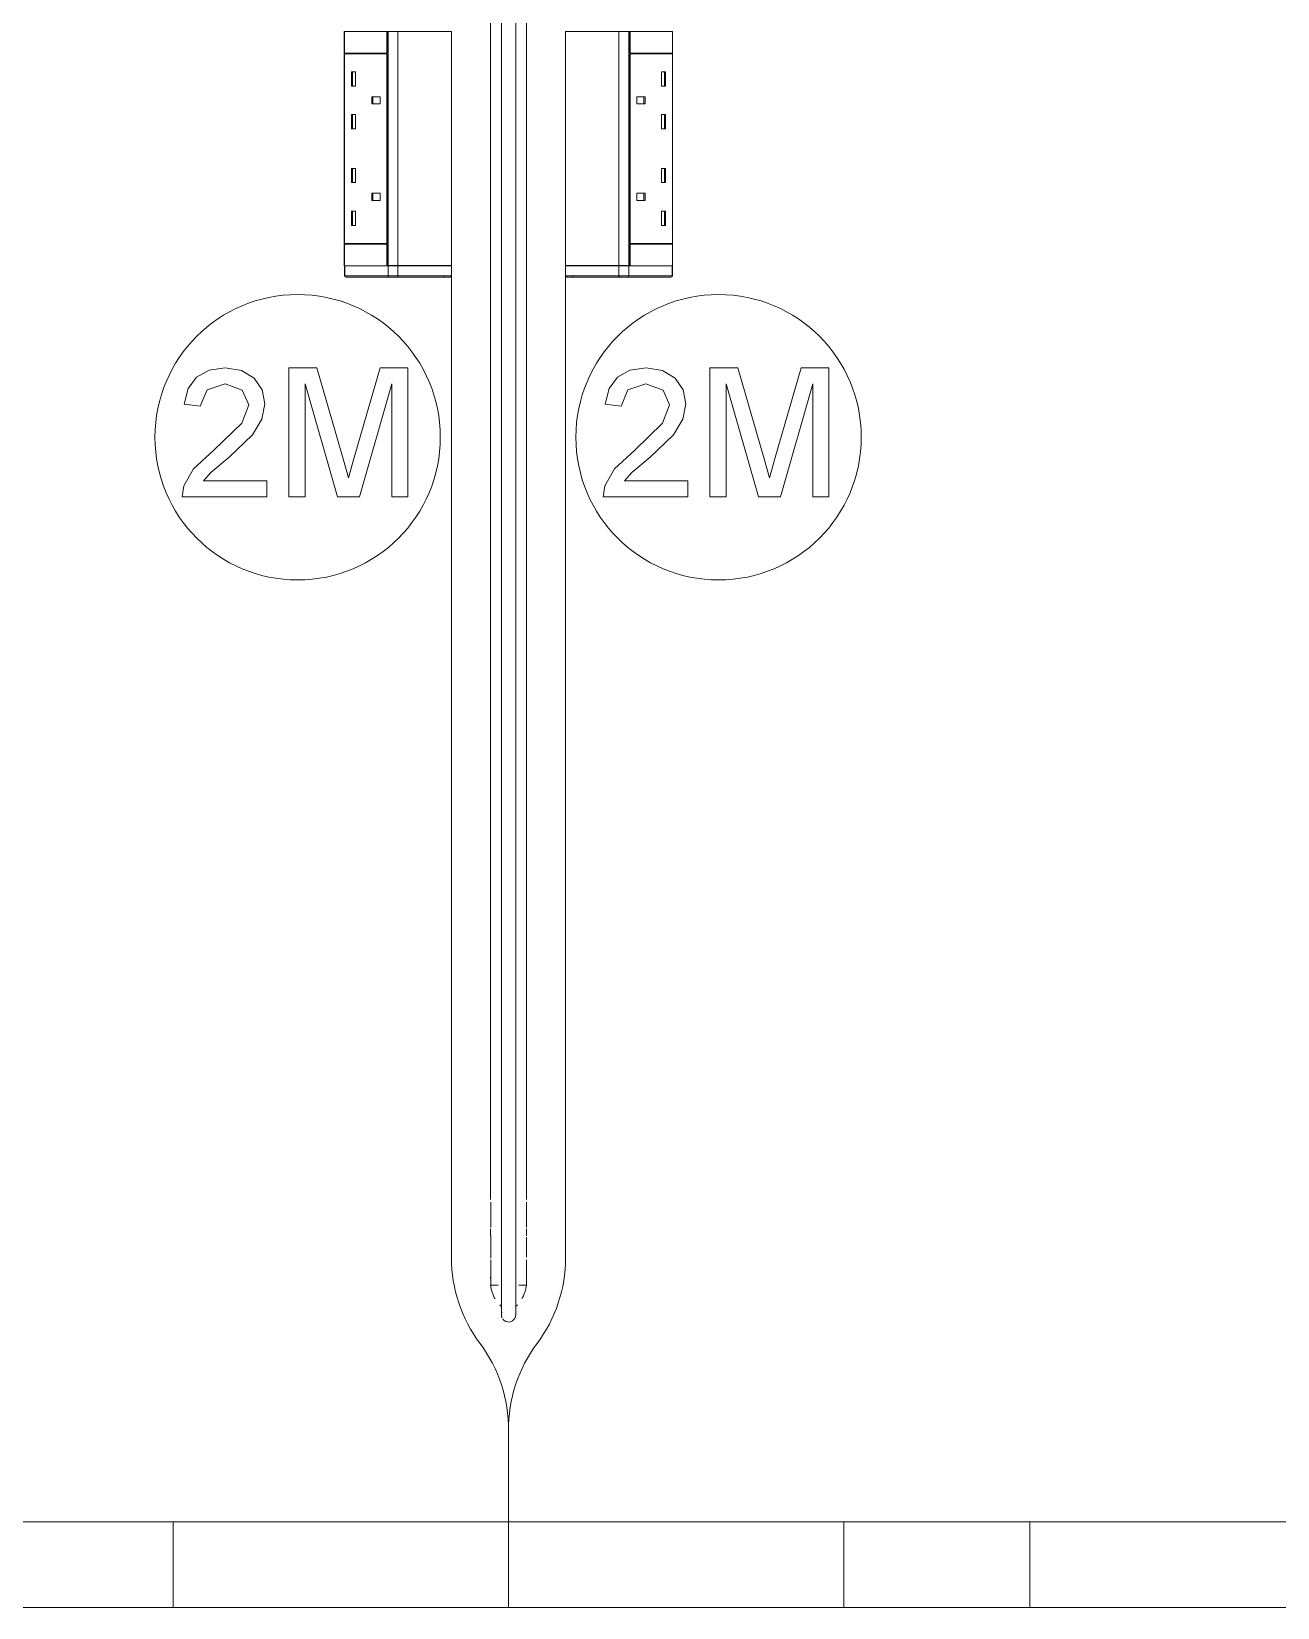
# Model space of a CAD drawing. Header units: millimetres. Extents: x 155927 to 295199, y -4084 to 97293.
# Drawn here: x 200451 to 201325, y 10685 to 11789 of the extents above; entities that cross this region are included whole.
import ezdxf

# ---------------------------------------------------------------- set-up
doc = ezdxf.new("R2010")
doc.units = ezdxf.units.MM
doc.header["$MEASUREMENT"] = 0
doc.layers.add('I-FURN', color=8, linetype='CONTINUOUS', lineweight=9)

msp = doc.modelspace()

# ---------------------------------------------------------------- linework, layer by layer
at = {"layer": 'I-FURN'}
for p, q in [((200773.1, 10970.5), (200773.1, 11808.7)), ((200780.7, 11808.7), (200780.7, 10970.5)), ((200790.7, 10970.5), (200790.7, 11808.7)), ((200798.2, 11808.7), (200798.2, 10970.5)), ((200670.6, 11773.8), (200670.6, 11788.8)), ((200670.6, 11788.8), (200700.5, 11788.8)), ((200670.8, 11788.8), (200670.8, 11624.9)), ((200700.5, 11788.8), (200700.5, 11773.8)), ((200700.7, 11773.8), (200700.7, 11788.8)), ((200700.7, 11788.8), (200701.3, 11788.8)), ((200708.2, 11788.8), (200701.3, 11788.8)), ((200701.3, 11788.8), (200701.3, 11624.9)), ((200745.7, 11788.8), (200708.2, 11788.8)), ((200708.2, 11788.8), (200708.2, 11624.9)), ((200745.7, 11624.9), (200745.7, 11788.8)), ((200745.7, 11788.8), (200745.7, 11624.9)), ((200825.7, 11788.8), (200825.7, 11624.9)), ((200825.7, 11624.9), (200825.7, 11788.8)), ((200863.1, 11788.8), (200825.7, 11788.8)), ((200863.1, 11624.9), (200863.1, 11788.8)), ((200870.1, 11788.8), (200863.1, 11788.8)), ((200870.9, 11788.8), (200868.4, 11788.8)), ((200870.1, 11624.9), (200870.1, 11788.8)), ((200870.1, 11788.8), (200870.7, 11788.8)), ((200870.7, 11788.8), (200870.7, 11773.8)), ((200870.9, 11773.8), (200870.9, 11788.8)), ((200870.9, 11788.8), (200900.7, 11788.8)), ((200900.5, 11624.9), (200900.5, 11788.8)), ((200900.7, 11788.8), (200900.7, 11773.8)), ((200700.5, 11773.8), (200670.6, 11773.8)), ((200670.6, 11773.3), (200700.5, 11773.3)), ((200670.6, 11640.3), (200670.6, 11773.3)), ((200671, 11773.3), (200671, 11773.8)), ((200700.5, 11773.3), (200700.5, 11640.3)), ((200700.7, 11640.3), (200700.7, 11773.3)), ((200870.7, 11773.3), (200870.7, 11640.3)), ((200900.7, 11773.8), (200870.9, 11773.8)), ((200870.9, 11640.3), (200870.9, 11773.3)), ((200900.7, 11773.3), (200870.9, 11773.3)), ((200900.3, 11773.8), (200900.3, 11773.3)), ((200900.7, 11773.3), (200900.7, 11640.3)), ((200675.7, 11760.7), (200675.7, 11750.7)), ((200675.7, 11760.7), (200678.5, 11760.7)), ((200676.4, 11760.7), (200676.4, 11750.7)), ((200678.5, 11760.7), (200678.5, 11750.7)), ((200895.7, 11760.7), (200892.8, 11760.7)), ((200892.8, 11750.7), (200892.8, 11760.7)), ((200895, 11750.7), (200895, 11760.7)), ((200895.7, 11750.7), (200895.7, 11760.7)), ((200675.7, 11750.7), (200678.5, 11750.7)), ((200895.7, 11750.7), (200892.8, 11750.7)), ((200690, 11743.2), (200690, 11738.2)), ((200695.7, 11743.2), (200690, 11743.2)), ((200690.7, 11743.2), (200690.7, 11738.2)), ((200695.7, 11738.2), (200695.7, 11743.2)), ((200881.4, 11743.2), (200875.6, 11743.2)), ((200875.6, 11738.2), (200875.6, 11743.2)), ((200880.6, 11738.2), (200880.6, 11743.2)), ((200881.4, 11738.2), (200881.4, 11743.2)), ((200675.7, 11730.7), (200675.7, 11720.7)), ((200675.7, 11730.7), (200678.5, 11730.7)), ((200676.4, 11730.7), (200676.4, 11720.7)), ((200678.5, 11730.7), (200678.5, 11720.7)), ((200690, 11738.2), (200695.7, 11738.2)), ((200881.4, 11738.2), (200875.6, 11738.2)), ((200895.7, 11730.7), (200892.8, 11730.7)), ((200892.8, 11720.7), (200892.8, 11730.7)), ((200895, 11720.7), (200895, 11730.7)), ((200895.7, 11720.7), (200895.7, 11730.7)), ((200675.7, 11720.7), (200678.5, 11720.7)), ((200895.7, 11720.7), (200892.8, 11720.7)), ((200675.7, 11693), (200675.7, 11683)), ((200675.7, 11693), (200678.5, 11693)), ((200676.4, 11693), (200676.4, 11683)), ((200678.5, 11693), (200678.5, 11683)), ((200895.7, 11693), (200892.8, 11693)), ((200892.8, 11683), (200892.8, 11693)), ((200895, 11683), (200895, 11693)), ((200895.7, 11683), (200895.7, 11693)), ((200675.7, 11683), (200678.5, 11683)), ((200690, 11675.5), (200690, 11670.5)), ((200690, 11675.5), (200695.7, 11675.5)), ((200690.7, 11675.5), (200690.7, 11670.5)), ((200695.7, 11675.5), (200695.7, 11670.5)), ((200875.6, 11675.5), (200875.6, 11670.5)), ((200881.4, 11675.5), (200875.6, 11675.5)), ((200880.6, 11670.5), (200880.6, 11675.5)), ((200881.4, 11670.5), (200881.4, 11675.5)), ((200895.7, 11683), (200892.8, 11683)), ((200675.7, 11663), (200675.7, 11653)), ((200675.7, 11663), (200678.5, 11663)), ((200676.4, 11663), (200676.4, 11653)), ((200678.5, 11663), (200678.5, 11653)), ((200690, 11670.5), (200695.7, 11670.5)), ((200875.6, 11670.5), (200881.4, 11670.5)), ((200895.7, 11663), (200892.8, 11663)), ((200892.8, 11653), (200892.8, 11663)), ((200895, 11653), (200895, 11663)), ((200895.7, 11653), (200895.7, 11663)), ((200675.7, 11653), (200678.5, 11653)), ((200895.7, 11653), (200892.8, 11653)), ((200670.6, 11640.3), (200700.5, 11640.3)), ((200670.6, 11639.8), (200700.5, 11639.8)), ((200670.6, 11624.8), (200670.6, 11639.8)), ((200671, 11639.8), (200671, 11640.3)), ((200700.5, 11639.8), (200700.5, 11624.8)), ((200700.7, 11624.9), (200700.7, 11639.8)), ((200870.7, 11639.8), (200870.7, 11624.9)), ((200900.7, 11640.3), (200870.9, 11640.3)), ((200870.9, 11624.8), (200870.9, 11639.8)), ((200870.9, 11639.8), (200900.7, 11639.8)), ((200900.3, 11640.3), (200900.3, 11639.8)), ((200900.7, 11639.8), (200900.7, 11624.8)), ((200700.5, 11624.8), (200670.6, 11624.8)), ((200670.8, 11624.8), (200670.8, 11617.8)), ((200671, 11624.8), (200670.8, 11624.8)), ((200670.8, 11624.8), (200670.8, 11617.8)), ((200670.8, 11624.8), (200670.8, 11617.8)), ((200671, 11617.8), (200670.8, 11617.8)), ((200671, 11617.8), (200671, 11624.8)), ((200701.3, 11624.8), (200671, 11624.8)), ((200701.3, 11617.8), (200671, 11617.8)), ((200671.2, 11617), (200671.2, 11617)), ((200700.5, 11624.8), (200702.9, 11624.8)), ((200701.3, 11624.9), (200700.7, 11624.9)), ((200701.3, 11624.9), (200708.2, 11624.9)), ((200701.3, 11617.8), (200701.3, 11624.8)), ((200708.2, 11624.8), (200701.3, 11624.8)), ((200708.2, 11617.8), (200701.3, 11617.8)), ((200708.2, 11624.9), (200745.7, 11624.9)), ((200708.2, 11617.8), (200708.2, 11624.8)), ((200745.7, 11624.8), (200708.2, 11624.8)), ((200745.7, 11617.8), (200708.2, 11617.8)), ((200740.7, 11617.8), (200740.7, 11616.8)), ((200745.7, 11617.8), (200745.7, 11624.8)), ((200745.7, 11617.8), (200745.7, 11624.8)), ((200745.7, 10929.6), (200745.7, 11617.8)), ((200745.7, 11617.8), (200745.7, 10929.6)), ((200825.7, 11624.9), (200863.1, 11624.9)), ((200825.7, 11624.8), (200825.7, 11617.8)), ((200825.7, 11617.8), (200825.7, 11624.8)), ((200863.1, 11624.8), (200825.7, 11624.8)), ((200825.7, 11617.8), (200825.7, 10929.6)), ((200825.7, 10929.6), (200825.7, 11617.8)), ((200863.1, 11617.8), (200825.7, 11617.8)), ((200830.7, 11616.8), (200830.7, 11617.8)), ((200863.1, 11624.9), (200870.1, 11624.9)), ((200863.1, 11617.8), (200863.1, 11624.8)), ((200870.1, 11624.8), (200863.1, 11624.8)), ((200870.1, 11617.8), (200863.1, 11617.8)), ((200870.7, 11624.9), (200870.1, 11624.9)), ((200870.1, 11617.8), (200870.1, 11624.8)), ((200900.3, 11624.8), (200870.1, 11624.8)), ((200900.3, 11617.8), (200870.1, 11617.8)), ((200900.7, 11624.8), (200870.9, 11624.8)), ((200900.2, 11617), (200900.2, 11617)), ((200900.3, 11617.8), (200900.3, 11624.8)), ((200900.5, 11624.8), (200900.3, 11624.8)), ((200900.5, 11617.8), (200900.3, 11617.8)), ((200900.5, 11617.8), (200900.5, 11624.8)), ((200900.5, 11617.8), (200900.5, 11624.8)), ((200900.5, 11624.8), (200900.5, 11617.8)), ((200671.8, 11616.8), (200702.1, 11616.8)), ((200671.8, 11616.8), (200702.1, 11616.8)), ((200740.7, 11616.8), (200702.1, 11616.8)), ((200702.1, 11616.8), (200707.7, 11616.8)), ((200707.7, 11616.8), (200744.7, 11616.8)), ((200744.7, 11616.8), (200740.7, 11616.8)), ((200744.7, 11616.8), (200744.7, 11616.8)), ((200830.7, 11616.8), (200826.7, 11616.8)), ((200826.7, 11616.8), (200863.7, 11616.8)), ((200869.2, 11616.8), (200830.7, 11616.8)), ((200863.7, 11616.8), (200869.2, 11616.8)), ((200869.2, 11616.8), (200899.5, 11616.8)), ((200869.2, 11616.8), (200899.5, 11616.8)), ((200575.8, 11551.5), (200567, 11546.7)), ((200587.2, 11553.2), (200575.8, 11551.5)), ((200598.6, 11551.4), (200587.2, 11553.2)), ((200607.4, 11545.9), (200598.6, 11551.4)), ((200651.3, 11553.2), (200631.8, 11553.2)), ((200631.8, 11553.2), (200631.8, 11462.8)), ((200669.8, 11489.4), (200651.3, 11553.2)), ((200695.7, 11553.2), (200677.5, 11490.5)), ((200715.2, 11553.2), (200695.7, 11553.2)), ((200715.2, 11462.8), (200715.2, 11553.2)), ((200870.8, 11551.5), (200862, 11546.7)), ((200882.2, 11553.2), (200870.8, 11551.5)), ((200893.6, 11551.4), (200882.2, 11553.2)), ((200902.4, 11545.9), (200893.6, 11551.4)), ((200946.3, 11553.2), (200926.8, 11553.2)), ((200926.8, 11553.2), (200926.8, 11462.8)), ((200964.8, 11489.4), (200946.3, 11553.2)), ((200990.7, 11553.2), (200972.5, 11490.5)), ((201010.2, 11553.2), (200990.7, 11553.2)), ((201010.2, 11462.8), (201010.2, 11553.2)), ((200567, 11546.7), (200561.1, 11538.7)), ((200574.4, 11537.7), (200587, 11541.9)), ((200587, 11541.9), (200599, 11537.6)), ((200613, 11537.8), (200607.4, 11545.9)), ((200643.1, 11462.8), (200643.1, 11541.9)), ((200643.1, 11541.9), (200665.8, 11462.8)), ((200681.2, 11462.8), (200703.9, 11541.9)), ((200703.9, 11541.9), (200703.9, 11462.8)), ((200862, 11546.7), (200856.1, 11538.7)), ((200869.4, 11537.7), (200882, 11541.9)), ((200882, 11541.9), (200894, 11537.6)), ((200908, 11537.8), (200902.4, 11545.9)), ((200938.1, 11462.8), (200938.1, 11541.9)), ((200938.1, 11541.9), (200960.8, 11462.8)), ((200976.2, 11462.8), (200998.9, 11541.9)), ((200998.9, 11541.9), (200998.9, 11462.8)), ((200561.1, 11538.7), (200558.4, 11527.7)), ((200569.7, 11526.3), (200574.4, 11537.7)), ((200599, 11537.6), (200603.6, 11527.3)), ((200614.9, 11528), (200613, 11537.8)), ((200856.1, 11538.7), (200853.4, 11527.7)), ((200864.7, 11526.3), (200869.4, 11537.7)), ((200894, 11537.6), (200898.6, 11527.3)), ((200909.9, 11528), (200908, 11537.8)), ((200558.4, 11527.7), (200569.7, 11526.3)), ((200603.6, 11527.3), (200598.7, 11514.5)), ((200612.9, 11517.2), (200614.9, 11528)), ((200853.4, 11527.7), (200864.7, 11526.3)), ((200898.6, 11527.3), (200893.7, 11514.5)), ((200907.9, 11517.2), (200909.9, 11528)), ((200598.7, 11514.5), (200579.2, 11495.6)), ((200606.2, 11506.2), (200612.9, 11517.2)), ((200893.7, 11514.5), (200874.2, 11495.6)), ((200901.2, 11506.2), (200907.9, 11517.2)), ((200579.2, 11495.6), (200565, 11482.5)), ((200590, 11490.7), (200606.2, 11506.2)), ((200874.2, 11495.6), (200860, 11482.5)), ((200885, 11490.7), (200901.2, 11506.2)), ((200577, 11479.8), (200590, 11490.7)), ((200673.5, 11476.1), (200669.8, 11489.4)), ((200677.5, 11490.5), (200673.5, 11476.1)), ((200872, 11479.8), (200885, 11490.7)), ((200968.5, 11476.1), (200964.8, 11489.4)), ((200972.5, 11490.5), (200968.5, 11476.1)), ((200565, 11482.5), (200558.2, 11470.5)), ((200571.9, 11474.1), (200577, 11479.8)), ((200616.3, 11474.1), (200571.9, 11474.1)), ((200616.3, 11462.8), (200616.3, 11474.1)), ((200860, 11482.5), (200853.2, 11470.5)), ((200866.9, 11474.1), (200872, 11479.8)), ((200911.3, 11474.1), (200866.9, 11474.1)), ((200911.3, 11462.8), (200911.3, 11474.1)), ((200558.2, 11470.5), (200557, 11462.8)), ((200557, 11462.8), (200616.3, 11462.8)), ((200631.8, 11462.8), (200643.1, 11462.8)), ((200665.8, 11462.8), (200681.2, 11462.8)), ((200703.9, 11462.8), (200715.2, 11462.8)), ((200853.2, 11470.5), (200852, 11462.8)), ((200852, 11462.8), (200911.3, 11462.8)), ((200926.8, 11462.8), (200938.1, 11462.8)), ((200960.8, 11462.8), (200976.2, 11462.8)), ((200998.9, 11462.8), (201010.2, 11462.8)), ((200773.2, 10950.8), (200773.2, 10968.5)), ((200780.7, 10970.5), (200780.7, 10967.3)), ((200780.7, 10967.3), (200780.7, 10964.1)), ((200790.7, 10969.6), (200790.7, 10970.5)), ((200790.7, 10966.4), (200790.7, 10969.6)), ((200790.7, 10963.2), (200790.7, 10966.4)), ((200798.2, 10968.5), (200798.2, 10950.8)), ((200780.7, 10964.1), (200780.7, 10960.8)), ((200780.7, 10960.8), (200780.7, 10957.6)), ((200780.7, 10957.6), (200780.7, 10954.4)), ((200780.7, 10954.4), (200780.7, 10951.3)), ((200790.7, 10960), (200790.7, 10963.2)), ((200790.7, 10956.8), (200790.7, 10960)), ((200790.7, 10953.6), (200790.7, 10956.8)), ((200773.1, 10945.1), (200773.1, 10950)), ((200773.2, 10929.4), (200773.2, 10945.3)), ((200780.7, 10951.3), (200780.7, 10948.2)), ((200780.7, 10948.2), (200780.7, 10945.1)), ((200780.7, 10945.1), (200780.7, 10942)), ((200790.7, 10950.4), (200790.7, 10953.6)), ((200790.7, 10947.3), (200790.7, 10950.4)), ((200790.7, 10944.2), (200790.7, 10947.3)), ((200790.7, 10941.2), (200790.7, 10944.2)), ((200798.2, 10950), (200798.2, 10945.1)), ((200798.2, 10944.2), (200798.2, 10930)), ((200780.7, 10942), (200780.7, 10939)), ((200780.7, 10939), (200780.7, 10936.1)), ((200780.7, 10936.1), (200780.7, 10933.2)), ((200780.7, 10933.2), (200780.7, 10930.3)), ((200790.7, 10938.2), (200790.7, 10941.2)), ((200790.7, 10935.3), (200790.7, 10938.2)), ((200790.7, 10932.4), (200790.7, 10935.3)), ((200790.7, 10929.6), (200790.7, 10932.4)), ((200773.2, 10910.5), (200773.2, 10928.1)), ((200780.7, 10930.3), (200780.7, 10927.5)), ((200780.7, 10927.5), (200780.7, 10924.8)), ((200780.7, 10924.8), (200780.7, 10922.2)), ((200780.7, 10922.2), (200780.7, 10919.6)), ((200790.7, 10926.8), (200790.7, 10929.6)), ((200790.7, 10924.1), (200790.7, 10926.8)), ((200790.7, 10921.5), (200790.7, 10924.1)), ((200790.7, 10919), (200790.7, 10921.5)), ((200798.2, 10928.1), (200798.2, 10910.5)), ((200773.1, 10915.1), (200773.1, 10916.2)), ((200773.2, 10910.5), (200778.4, 10910.5)), ((200780.7, 10919.6), (200780.7, 10917.2)), ((200780.7, 10917.2), (200780.7, 10914.8)), ((200780.7, 10914.8), (200780.7, 10912.5)), ((200780.7, 10912.5), (200780.7, 10910.3)), ((200780.7, 10910.3), (200780.7, 10908.2)), ((200790.7, 10916.5), (200790.7, 10919)), ((200790.7, 10914.2), (200790.7, 10916.5)), ((200790.7, 10911.9), (200790.7, 10914.2)), ((200790.7, 10909.7), (200790.7, 10911.9)), ((200793, 10910.5), (200798.2, 10910.5)), ((200798.2, 10916.2), (200798.2, 10915.1)), ((200780.7, 10908.2), (200780.7, 10906.1)), ((200780.7, 10906.1), (200780.7, 10904.2)), ((200780.7, 10904.2), (200780.7, 10902.4)), ((200780.7, 10902.4), (200780.7, 10900.7)), ((200780.7, 10900.7), (200780.7, 10899.2)), ((200780.7, 10899.2), (200780.7, 10897.7)), ((200790.7, 10907.6), (200790.7, 10909.7)), ((200790.7, 10905.6), (200790.7, 10907.6)), ((200790.7, 10903.7), (200790.7, 10905.6)), ((200790.7, 10902), (200790.7, 10903.7)), ((200790.7, 10900.3), (200790.7, 10902)), ((200790.7, 10898.8), (200790.7, 10900.3)), ((200780.7, 10897.7), (200780.7, 10896.3)), ((200780.7, 10896.3), (200780.7, 10895.1)), ((200780.7, 10895.1), (200780.7, 10894)), ((200780.7, 10894), (200780.7, 10893)), ((200780.7, 10893), (200780.7, 10892.1)), ((200780.7, 10892.1), (200780.7, 10891.4)), ((200780.7, 10891.4), (200780.7, 10890.8)), ((200780.7, 10890.8), (200780.7, 10890.3)), ((200780.7, 10890.3), (200780.7, 10889.9)), ((200780.7, 10889.9), (200780.7, 10889.7)), ((200780.7, 10889.7), (200780.7, 10889.6)), ((200780.7, 10889.6), (200780.7, 10889.6)), ((200790.7, 10897.3), (200790.7, 10898.8)), ((200790.7, 10896), (200790.7, 10897.3)), ((200790.7, 10894.8), (200790.7, 10896)), ((200790.7, 10893.7), (200790.7, 10894.8)), ((200790.7, 10892.8), (200790.7, 10893.7)), ((200790.7, 10891.9), (200790.7, 10892.8)), ((200790.7, 10891.2), (200790.7, 10891.9)), ((200790.7, 10890.6), (200790.7, 10891.2)), ((200790.7, 10890.2), (200790.7, 10890.6)), ((200790.7, 10889.9), (200790.7, 10890.2)), ((200790.7, 10889.7), (200790.7, 10889.9)), ((200790.7, 10889.6), (200790.7, 10889.7)), ((200785.7, 10684.6), (200785.7, 10808.5)), ((200785.7, 10808.5), (200785.7, 10684.6)), ((200785.7, 10808.5), (200785.7, 10684.6)), ((200785.7, 10684.6), (200785.7, 10808.5)), ((201545.7, 10744.6), (200025.7, 10744.6)), ((200420.7, 10744.6), (200550.7, 10744.6)), ((200550.7, 10744.6), (201020.7, 10744.6)), ((200550.7, 10684.6), (200550.7, 10744.6)), ((200550.7, 10684.6), (200550.7, 10744.6)), ((201020.7, 10744.6), (201151, 10744.6)), ((201020.7, 10684.6), (201020.7, 10744.6)), ((201020.7, 10684.6), (201020.7, 10744.6)), ((201151, 10744.6), (201585.7, 10744.6)), ((201151, 10684.6), (201151, 10744.6)), ((201151, 10684.6), (201151, 10744.6)), ((199985.7, 10684.6), (200785.7, 10684.6)), ((200785.7, 10684.6), (199985.7, 10684.6)), ((200025.7, 10684.6), (201545.7, 10684.6)), ((200550.7, 10684.6), (200420.7, 10684.6)), ((201020.7, 10684.6), (200550.7, 10684.6)), ((200785.7, 10684.6), (201585.7, 10684.6)), ((201585.7, 10684.6), (200785.7, 10684.6)), ((201151, 10684.6), (201020.7, 10684.6)), ((201585.7, 10684.6), (201151, 10684.6))]:
    msp.add_line(p, q, dxfattribs=at)
at = {"layer": 'I-FURN', "flags": 128}
for points in [[(200671, 11617.3), (200671, 11617.3), (200670.9, 11617.4), (200670.9, 11617.4), (200670.9, 11617.4), (200670.9, 11617.5), (200670.9, 11617.5), (200670.9, 11617.5), (200670.9, 11617.6), (200670.9, 11617.6), (200670.8, 11617.7), (200670.8, 11617.7), (200670.8, 11617.7), (200670.8, 11617.8), (200670.8, 11617.8)], [(200745.7, 11617.8), (200745.7, 11617.7), (200745.7, 11617.7), (200745.7, 11617.7), (200745.7, 11617.6), (200745.7, 11617.6), (200745.7, 11617.6), (200745.6, 11617.5), (200745.6, 11617.5), (200745.6, 11617.4), (200745.6, 11617.4), (200745.6, 11617.4), (200745.6, 11617.3), (200745.6, 11617.3), (200745.5, 11617.3), (200745.5, 11617.2), (200745.5, 11617.2), (200745.5, 11617.2), (200745.4, 11617.1), (200745.4, 11617.1), (200745.4, 11617.1), (200745.4, 11617), (200745.3, 11617), (200745.3, 11617), (200745.3, 11617), (200745.2, 11616.9), (200745.2, 11616.9), (200745.2, 11616.9), (200745.1, 11616.9), (200745.1, 11616.9), (200745, 11616.9), (200745, 11616.8), (200745, 11616.8), (200744.9, 11616.8), (200744.9, 11616.8), (200744.9, 11616.8), (200744.8, 11616.8), (200744.8, 11616.8), (200744.7, 11616.8), (200744.7, 11616.8), (200744.7, 11616.8)], [(200826.7, 11616.8), (200826.6, 11616.8), (200826.6, 11616.8), (200826.5, 11616.8), (200826.5, 11616.8), (200826.5, 11616.8), (200826.4, 11616.8), (200826.4, 11616.8), (200826.4, 11616.8), (200826.3, 11616.9), (200826.3, 11616.9), (200826.2, 11616.9), (200826.2, 11616.9), (200826.2, 11616.9), (200826.1, 11616.9), (200826.1, 11617), (200826.1, 11617), (200826, 11617), (200826, 11617), (200826, 11617.1), (200826, 11617.1), (200825.9, 11617.1), (200825.9, 11617.2), (200825.9, 11617.2), (200825.8, 11617.2), (200825.8, 11617.2), (200825.8, 11617.3), (200825.8, 11617.3), (200825.8, 11617.4), (200825.8, 11617.4), (200825.7, 11617.4), (200825.7, 11617.5), (200825.7, 11617.5), (200825.7, 11617.5), (200825.7, 11617.6), (200825.7, 11617.6), (200825.7, 11617.7), (200825.7, 11617.7), (200825.7, 11617.7), (200825.7, 11617.8), (200825.7, 11617.8)], [(200900.5, 11617.8), (200900.5, 11617.7), (200900.5, 11617.7), (200900.5, 11617.7), (200900.5, 11617.6), (200900.5, 11617.6), (200900.5, 11617.6), (200900.5, 11617.5), (200900.5, 11617.5), (200900.5, 11617.4), (200900.4, 11617.4), (200900.4, 11617.4), (200900.4, 11617.3), (200900.4, 11617.3)], [(200702.1, 11616.8), (200702.2, 11616.8), (200702.3, 11616.8), (200702.4, 11616.8), (200702.5, 11616.8), (200702.6, 11616.8), (200702.8, 11616.8), (200702.9, 11616.8), (200703, 11616.8), (200703.1, 11616.8), (200703.3, 11616.8), (200703.4, 11616.8), (200703.5, 11616.8), (200703.7, 11616.8), (200703.8, 11616.8), (200704, 11616.8), (200704.1, 11616.8), (200704.3, 11616.8), (200704.4, 11616.8), (200704.6, 11616.8), (200704.8, 11616.8), (200704.9, 11616.8), (200705.1, 11616.8), (200705.2, 11616.8), (200705.4, 11616.8), (200705.6, 11616.8), (200705.7, 11616.8), (200705.9, 11616.8), (200706, 11616.8), (200706.2, 11616.8), (200706.3, 11616.8), (200706.5, 11616.8), (200706.7, 11616.8), (200706.8, 11616.8), (200707, 11616.8), (200707.1, 11616.8), (200707.2, 11616.8), (200707.4, 11616.8), (200707.5, 11616.8), (200707.7, 11616.8)], [(200707.7, 11616.8), (200710.4, 11616.8), (200713.1, 11616.8), (200715.7, 11616.8), (200718.3, 11616.8), (200720.7, 11616.8), (200723, 11616.8), (200725.3, 11616.8), (200727.4, 11616.8), (200729.4, 11616.8), (200731.3, 11616.8), (200733.1, 11616.8), (200734.8, 11616.8), (200736.3, 11616.8), (200737.7, 11616.8), (200739, 11616.8), (200740.2, 11616.8), (200741.3, 11616.8), (200742.2, 11616.8), (200743, 11616.8), (200743.6, 11616.8), (200744.1, 11616.8), (200744.5, 11616.8), (200744.7, 11616.8)], [(200744.7, 11616.8), (200744.7, 11616.8), (200744.7, 11616.8), (200744.7, 11616.8), (200744.6, 11616.8), (200744.6, 11616.8), (200744.6, 11616.8), (200744.5, 11616.8), (200744.5, 11616.8), (200744.4, 11616.8), (200744.4, 11616.8), (200744.3, 11616.8), (200744.2, 11616.8), (200744.2, 11616.8), (200744.1, 11616.8), (200744, 11616.8), (200743.9, 11616.8), (200743.8, 11616.8), (200743.7, 11616.8), (200743.6, 11616.8), (200743.5, 11616.8), (200743.4, 11616.8), (200743.2, 11616.8), (200743.1, 11616.8), (200743, 11616.8), (200742.8, 11616.8), (200742.7, 11616.8), (200742.6, 11616.8), (200742.4, 11616.8), (200742.3, 11616.8), (200742.1, 11616.8), (200742, 11616.8), (200741.8, 11616.8), (200741.7, 11616.8), (200741.5, 11616.8), (200741.4, 11616.8), (200741.2, 11616.8), (200741.1, 11616.8), (200740.9, 11616.8), (200740.7, 11616.8), (200740.7, 11616.8)], [(200830.7, 11616.8), (200830.5, 11616.8), (200830.3, 11616.8), (200830.2, 11616.8), (200830, 11616.8), (200829.9, 11616.8), (200829.7, 11616.8), (200829.6, 11616.8), (200829.4, 11616.8), (200829.3, 11616.8), (200829.1, 11616.8), (200829, 11616.8), (200828.8, 11616.8), (200828.7, 11616.8), (200828.5, 11616.8), (200828.4, 11616.8), (200828.3, 11616.8), (200828.2, 11616.8), (200828, 11616.8), (200827.9, 11616.8), (200827.8, 11616.8), (200827.7, 11616.8), (200827.6, 11616.8), (200827.5, 11616.8), (200827.4, 11616.8), (200827.3, 11616.8), (200827.2, 11616.8), (200827.1, 11616.8), (200827.1, 11616.8), (200827, 11616.8), (200826.9, 11616.8), (200826.9, 11616.8), (200826.8, 11616.8), (200826.8, 11616.8), (200826.8, 11616.8), (200826.7, 11616.8), (200826.7, 11616.8), (200826.7, 11616.8), (200826.7, 11616.8), (200826.7, 11616.8)], [(200826.7, 11616.8), (200826.7, 11616.8), (200826.7, 11616.8)], [(200826.7, 11616.8), (200827, 11616.8), (200827.4, 11616.8), (200827.9, 11616.8), (200828.6, 11616.8), (200829.4, 11616.8), (200830.4, 11616.8), (200831.4, 11616.8), (200832.7, 11616.8), (200834, 11616.8), (200835.4, 11616.8), (200837, 11616.8), (200838.7, 11616.8), (200840.6, 11616.8), (200842.5, 11616.8), (200844.5, 11616.8), (200846.7, 11616.8), (200848.9, 11616.8), (200851.3, 11616.8), (200853.7, 11616.8), (200856.3, 11616.8), (200858.9, 11616.8), (200861.7, 11616.8), (200863.7, 11616.8)], [(200863.7, 11616.8), (200863.8, 11616.8), (200864, 11616.8), (200864.1, 11616.8), (200864.3, 11616.8), (200864.4, 11616.8), (200864.5, 11616.8), (200864.7, 11616.8), (200864.9, 11616.8), (200865, 11616.8), (200865.2, 11616.8), (200865.3, 11616.8), (200865.5, 11616.8), (200865.6, 11616.8), (200865.8, 11616.8), (200866, 11616.8), (200866.1, 11616.8), (200866.3, 11616.8), (200866.4, 11616.8), (200866.6, 11616.8), (200866.8, 11616.8), (200866.9, 11616.8), (200867.1, 11616.8), (200867.2, 11616.8), (200867.4, 11616.8), (200867.5, 11616.8), (200867.7, 11616.8), (200867.8, 11616.8), (200867.9, 11616.8), (200868.1, 11616.8), (200868.2, 11616.8), (200868.3, 11616.8), (200868.5, 11616.8), (200868.6, 11616.8), (200868.7, 11616.8), (200868.8, 11616.8), (200868.9, 11616.8), (200869, 11616.8), (200869.1, 11616.8), (200869.2, 11616.8)]]:
    msp.add_lwpolyline(points, dxfattribs=at)
at = {"layer": 'I-FURN'}
for centre, radius, start, end in [((200637.9, 11504.6), 100, 0, 180), ((200932.9, 11504.6), 100, 0, 180), ((200637.9, 11504.6), 100, 180, 0), ((200932.9, 11504.6), 100, 180, 0), ((200845.7, 10929.6), 100, 180, 216.8699), ((200845.7, 10929.6), 100, 180, 216.8699), ((200725.7, 10929.6), 100, 323.1301, 0), ((200725.7, 10929.6), 100, 323.1301, 0), ((200796.6, 10912.9), 23.6, 185.6664, 210.8564), ((200774.7, 10912.9), 23.6, 329.1436, 354.3336), ((200785.7, 10902.5), 8.51, 223.4514, 234.4595), ((200785.7, 10889.6), 5, 158.1748, 205.938), ((200785.7, 10889.6), 5, 337.0951, 6.9152), ((200785.7, 10902.5), 8.51, 305.5405, 316.5486), ((200785.7, 10889.6), 5, 217.8149, 334.062), ((200685.7, 10809.6), 100, 359.3744, 36.8699), ((200685.7, 10809.6), 100, 359.3744, 36.8699), ((200885.7, 10809.6), 100, 143.1301, 180.6256), ((200885.7, 10809.6), 100, 143.1301, 180.6256)]:
    msp.add_arc(centre, radius, start, end, dxfattribs=at)
for centre, major_axis, ratio, start_param, end_param in [((200671.8, 11617.8), (0, -1), 0.819152, 4.712389, 6.283185), ((200702.1, 11617.8), (0, -1), 0.819152, 4.712389, 6.283185), ((200707.7, 11617.8), (0, -1), 0.56467, 0, 1.570796), ((200744.7, 11617.8), (0, -1), 0.998113, 0, 1.570796), ((200826.7, 11617.8), (0, 1), 0.998113, 1.570796, 3.141593), ((200863.7, 11617.8), (0, 1), 0.56467, 1.570796, 3.141593), ((200869.2, 11617.8), (0, 1), 0.819152, 3.141593, 4.712389), ((200899.5, 11617.8), (0, -1), 0.819152, 0, 1.570796)]:
    msp.add_ellipse(centre, major_axis=major_axis, ratio=ratio, start_param=start_param, end_param=end_param, dxfattribs=at)

doc.saveas('drawing.dxf')
